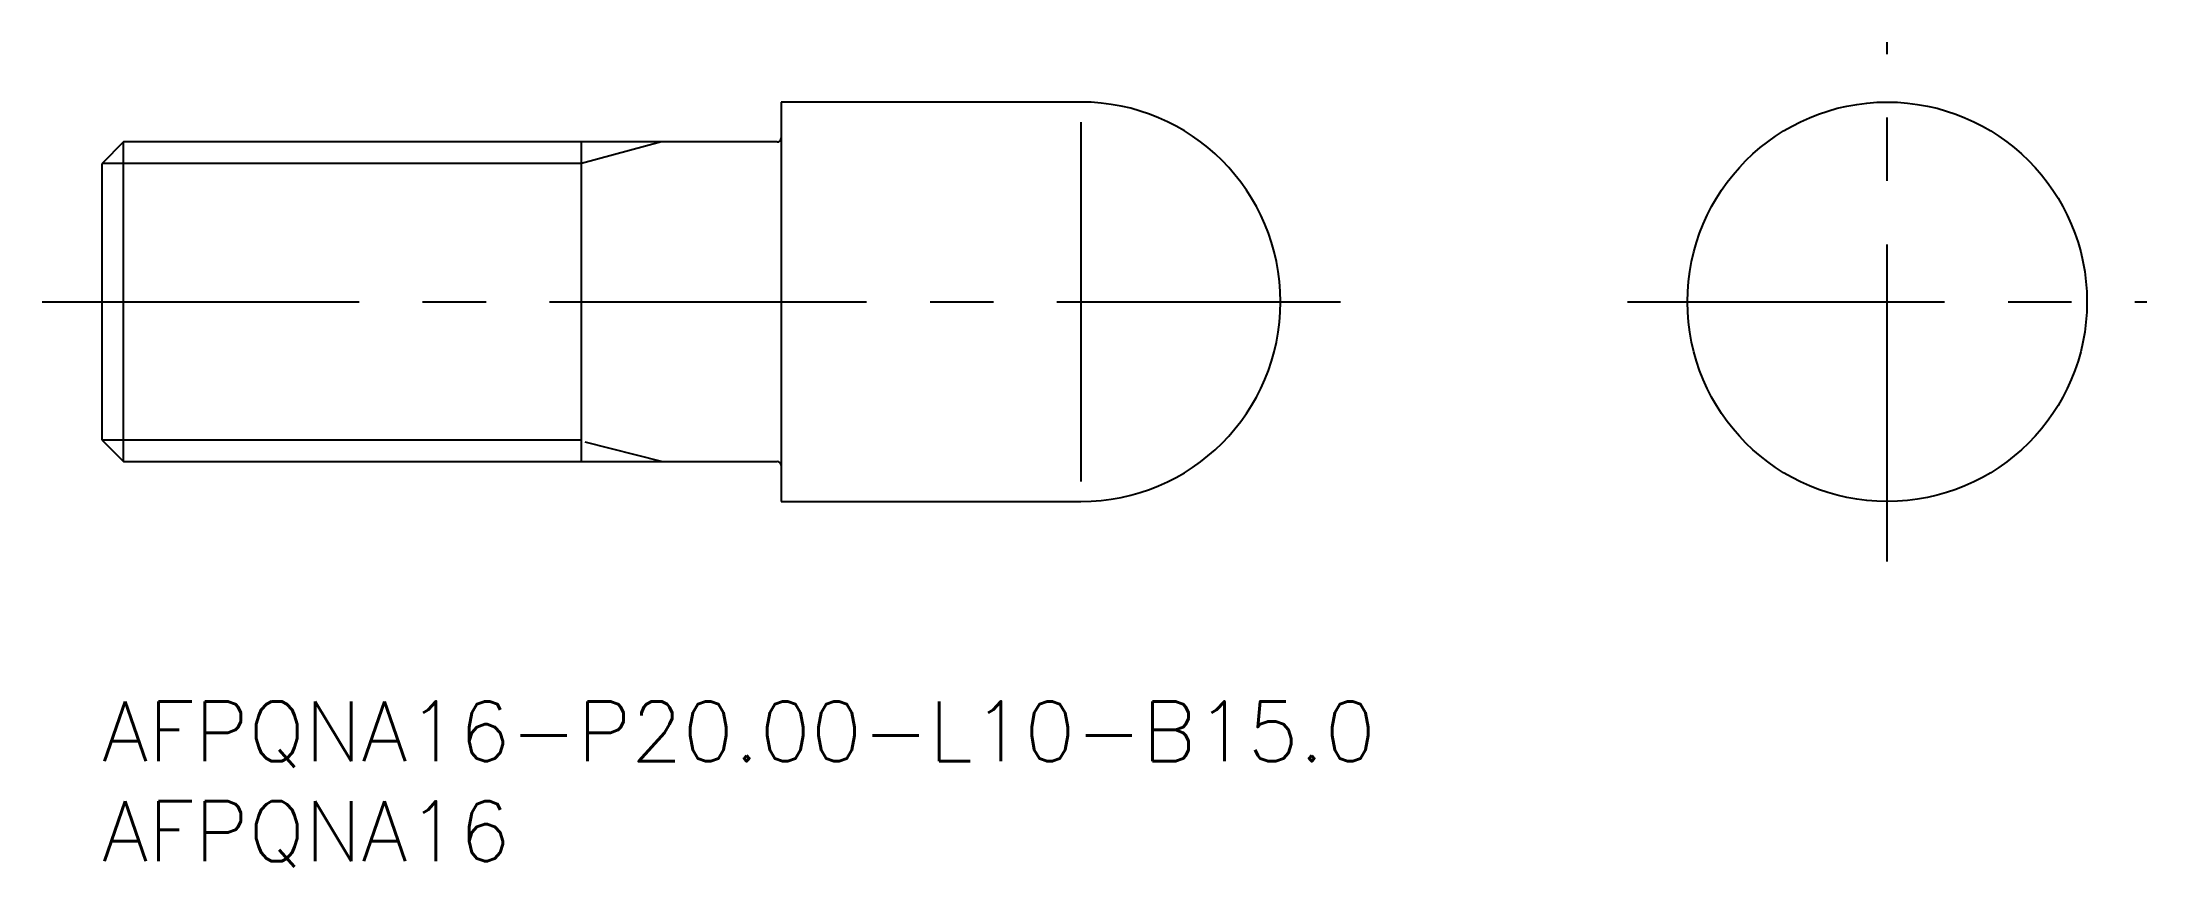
# Model space of a CAD drawing. Extents: x -3 to 102, y -8 to 33.
import ezdxf

# ---------------------------------------------------------------- set-up
doc = ezdxf.new("R2010")
doc.units = 0
doc.header["$LTSCALE"] = 0.5
doc.linetypes.add('CENTER', pattern=[50.8, 31.75, -6.35, 6.35, -6.35])
for name, color, linetype in [('MSM_CENTER', 1, 'CENTER'), ('MSM_CONTINUOUS', 7, 'CONTINUOUS'), ('MSM_NARROW', 5, 'CONTINUOUS'), ('MSM_PART_NUMBER', 7, 'CONTINUOUS')]:
    doc.layers.add(name, color=color, linetype=linetype)
doc.styles.get("Standard").update_dxf_attribs({"font": 'txt.shx', "height": 1, "bigfont": 'bigfont.shx'})

# ---------------------------------------------------------------- blocks, each defined once
blk = doc.blocks.new('*U10')
at = {"layer": 'MSM_PART_NUMBER'}
blk.add_text('AFPQNA16-P20.00-L10-B15.0', height=3, dxfattribs=at).set_placement((0, -3))
blk = doc.blocks.new('*U11')
at = {"layer": 'MSM_PART_NUMBER'}
blk.add_text('AFPQNA16', height=3, dxfattribs=at).set_placement((0, -8))

msp = doc.modelspace()

# ---------------------------------------------------------------- linework, layer by layer
at = {"layer": 'MSM_CENTER'}
for p, q in [((89.37, 7), (89.37, 33)), ((-3, 20), (62, 20)), ((76.37, 20), (102.37, 20))]:
    msp.add_line(p, q, dxfattribs=at)
at = {"layer": 'MSM_CONTINUOUS'}
for p, q in [((34, 30), (34, 10)), ((49, 30), (34, 30)), ((1.08, 28), (0, 26.92)), ((33.8, 28), (1.08, 28)), ((1.08, 12), (1.08, 28)), ((24, 12), (24, 28)), ((0, 13.08), (0, 26.92)), ((0, 13.08), (1.08, 12)), ((1.08, 12), (33.8, 12)), ((34, 10), (49, 10))]:
    msp.add_line(p, q, dxfattribs=at)
msp.add_circle((89.37, 20), 10, dxfattribs=at)
for centre, radius, start, end in [((49, 20), 10, 270, 90), ((33.8, 28.2), 0.2, 270, 0), ((33.8, 11.8), 0.2, 0, 90)]:
    msp.add_arc(centre, radius, start, end, dxfattribs=at)
at = {"layer": 'MSM_NARROW'}
for p, q in [((49, 29), (49, 11)), ((28, 28), (24, 26.92)), ((24, 26.92), (0, 26.92)), ((24, 13.08), (0, 13.08)), ((28, 12), (24.19, 12.98))]:
    msp.add_line(p, q, dxfattribs=at)

# ---------------------------------------------------------------- block references
at = {"layer": 'MSM_CONTINUOUS'}
for name in ['*U10', '*U11']:
    msp.add_blockref(name, (0, 0), dxfattribs=at)

doc.saveas('drawing.dxf')
